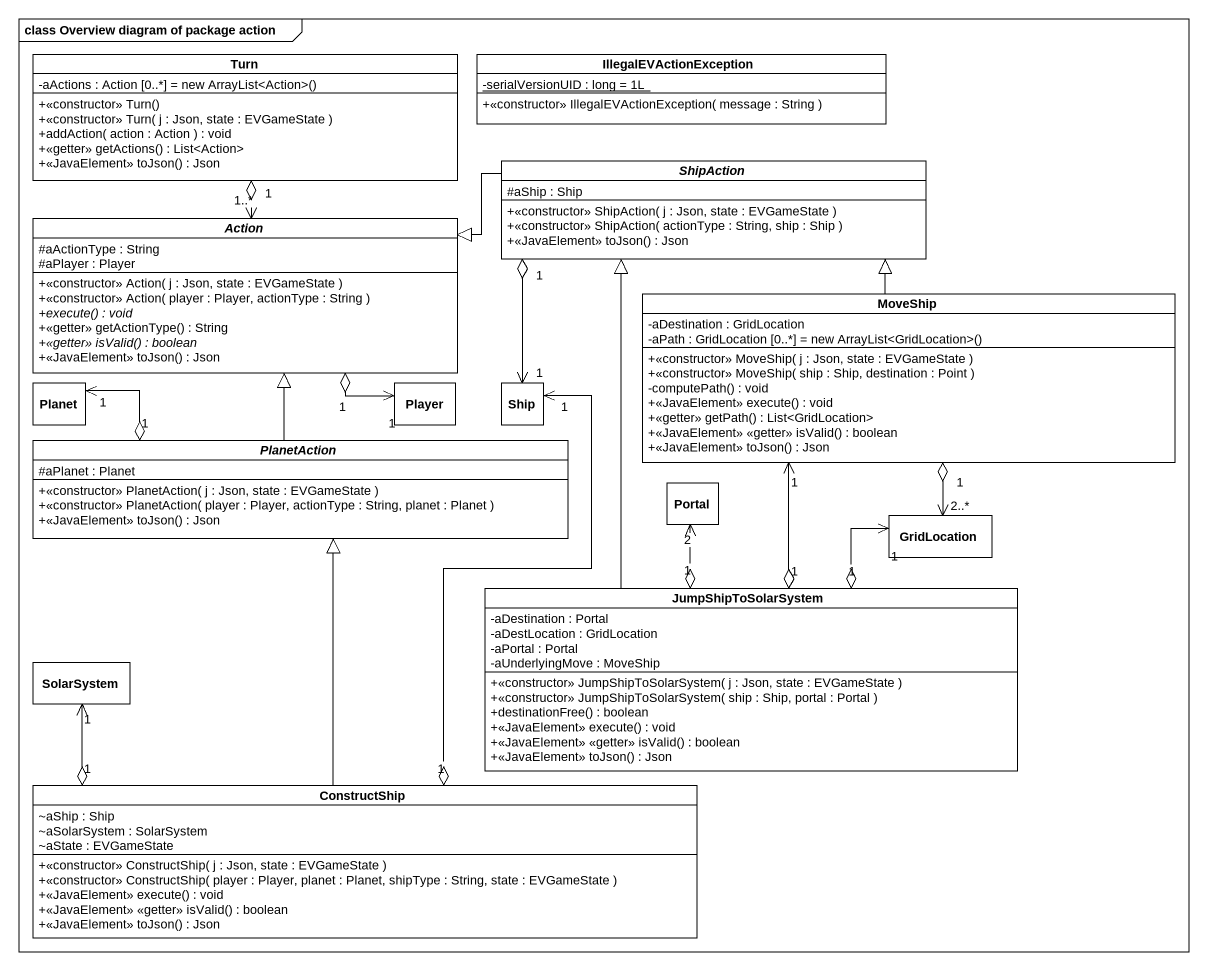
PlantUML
@startuml
mainframe class Overview diagram of package action
hide circle
hide empty members
skinparam classAttributeIconSize 0
class Turn {
  {field} -aActions : Action [0..*] = new ArrayList<Action>()
  +<<constructor>> Turn()
  +<<constructor>> Turn( j : Json, state : EVGameState )
  +addAction( action : Action ) : void
  +<<getter>> getActions() : List<Action>
  +<<JavaElement>> toJson() : Json
}
class IllegalEVActionException {
  {static} -serialVersionUID : long = 1L
  +<<constructor>> IllegalEVActionException( message : String )
}
abstract class ShipAction {
  #aShip : Ship
  +<<constructor>> ShipAction( j : Json, state : EVGameState )
  +<<constructor>> ShipAction( actionType : String, ship : Ship )
  +<<JavaElement>> toJson() : Json
}
abstract class "Action" as Action_ {
  #aActionType : String
  #aPlayer : Player
  +<<constructor>> Action( j : Json, state : EVGameState )
  +<<constructor>> Action( player : Player, actionType : String )
  {abstract} +execute() : void
  +<<getter>> getActionType() : String
  {abstract} +<<getter>> isValid() : boolean
  +<<JavaElement>> toJson() : Json
}
class MoveShip {
  -aDestination : GridLocation
  {field} -aPath : GridLocation [0..*] = new ArrayList<GridLocation>()
  +<<constructor>> MoveShip( j : Json, state : EVGameState )
  +<<constructor>> MoveShip( ship : Ship, destination : Point )
  -computePath() : void
  +<<JavaElement>> execute() : void
  +<<getter>> getPath() : List<GridLocation>
  +<<JavaElement>> <<getter>> isValid() : boolean
  +<<JavaElement>> toJson() : Json
}
class Planet
class Player
class Ship
abstract class PlanetAction {
  #aPlanet : Planet
  +<<constructor>> PlanetAction( j : Json, state : EVGameState )
  +<<constructor>> PlanetAction( player : Player, actionType : String, planet : Planet )
  +<<JavaElement>> toJson() : Json
}
class Portal
class GridLocation
class JumpShipToSolarSystem {
  -aDestination : Portal
  -aDestLocation : GridLocation
  -aPortal : Portal
  -aUnderlyingMove : MoveShip
  +<<constructor>> JumpShipToSolarSystem( j : Json, state : EVGameState )
  +<<constructor>> JumpShipToSolarSystem( ship : Ship, portal : Portal )
  +destinationFree() : boolean
  +<<JavaElement>> execute() : void
  +<<JavaElement>> <<getter>> isValid() : boolean
  +<<JavaElement>> toJson() : Json
}
class SolarSystem
class ConstructShip {
  ~aShip : Ship
  ~aSolarSystem : SolarSystem
  ~aState : EVGameState
  +<<constructor>> ConstructShip( j : Json, state : EVGameState )
  +<<constructor>> ConstructShip( player : Player, planet : Planet, shipType : String, state : EVGameState )
  +<<JavaElement>> execute() : void
  +<<JavaElement>> <<getter>> isValid() : boolean
  +<<JavaElement>> toJson() : Json
}
Turn "1" o--> "1..*" Action_
ShipAction -left-|> Action_
ShipAction "1" o--> "1" Ship
Action_ "1" o--> "1" Player
MoveShip -up-|> ShipAction
MoveShip "1" o--> "2..*" GridLocation
PlanetAction -up-|> Action_
PlanetAction "1" o-left-> "1" Planet
JumpShipToSolarSystem -up-|> ShipAction
JumpShipToSolarSystem "1" o-up-> "1" MoveShip
JumpShipToSolarSystem "1" o-up-> "2" Portal
JumpShipToSolarSystem "1" o-up-> "1" GridLocation
ConstructShip "1" o-up-> "1" Ship
ConstructShip -up-|> PlanetAction
ConstructShip "1" o-up-> "1" SolarSystem
@enduml
